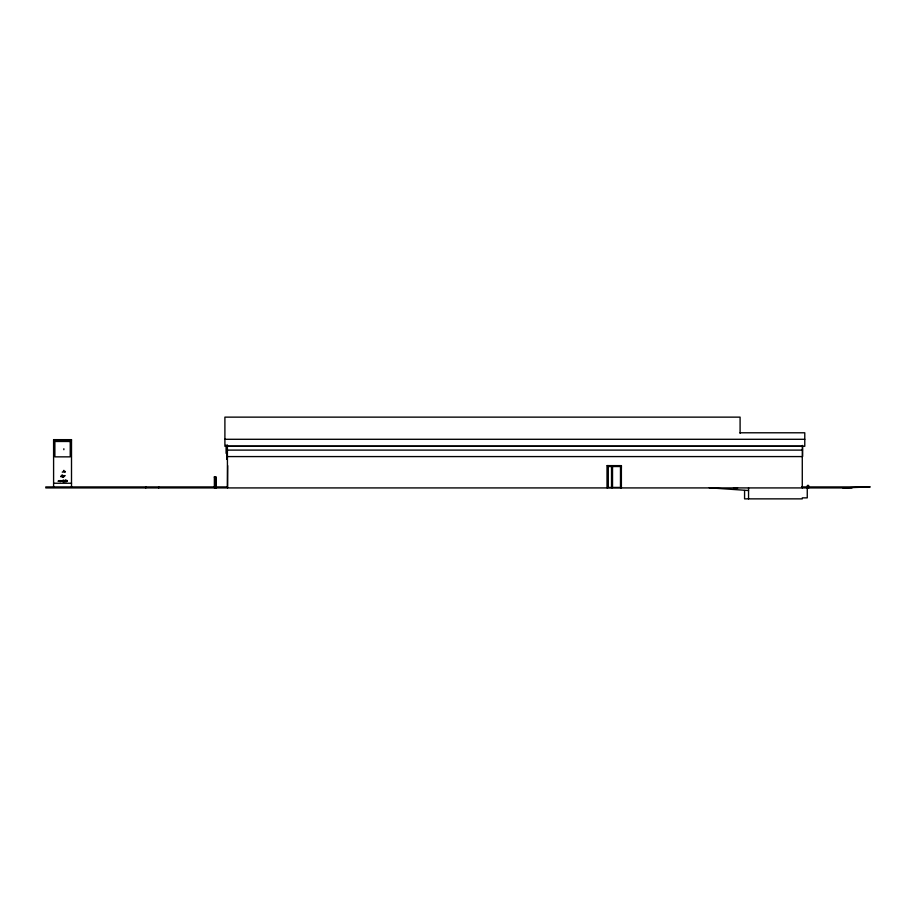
<?xml version="1.0" encoding="UTF-8"?>
<svg xmlns="http://www.w3.org/2000/svg" width="916" height="916" viewBox="0 0 916 916"><rect width="100%" height="100%" fill="white"/><g stroke="black" fill="none" stroke-linecap="round" stroke-linejoin="round"><path stroke-width="1.37" d="M612.025 487.919L612.025 466.026M802.485 456.58L802.485 445.508L802.485 456.58L226.882 456.58L227.386 446M63.032 476.789L63.238 476.114L63.112 476.789M63.834 470.423L63.857 470.332M64.189 476.526L63.914 476.789M63.353 476.538L62.964 476.297M62.231 472.118L63.273 472.118M63.296 471.259L64.292 471.5M64.509 472.015L65.105 472.267M64.807 471.454L65.425 471.5M61.429 475.175L61.704 475.862M60.754 480.602L60.204 481.713L59.231 480.602C56.975 482.056 58.395 480.831 60.09 480.602C61.521 480.889 63.009 481.988 60.777 480.602M63.742 471.339L64.521 471.5M63.341 476.377L63.353 476.789C61.59 477.66 63.135 475.072 62.803 476.789M620.979 487.919L621.38 465.626L607.148 465.626L607.148 487.919M842.88 487.919L870.2 486.923L801.58 486.923M740.094 432.787L804.775 432.787L804.775 446.275L224.901 446.275L224.901 417.135L740.094 417.135L740.094 433.337M224.901 439.291L804.775 439.291M53.597 439.966L71.505 439.966M226.882 446.218L802.485 446.207M226.882 450.111L802.485 450.111M227.386 453.317L226.092 453.317L226.092 445.016M227.683 465.626L227.489 487.919L227.386 444.936M607.148 465.626L620.979 466.026M62.586 475.37L62.425 475.862M62.07 476.789L61.945 476.114M214.264 476.973L215.958 476.973L215.958 487.919M66.479 480.602C68.242 479.812 66.376 482.881 66.845 480.602M53.597 483.247L71.505 483.247M807.259 485.434L808.748 485.434M226.916 486.923L45.8 486.923L45.8 487.919L852.029 487.919M710.816 487.919L748.555 490.518M733.51 487.77L737.609 487.919M709.282 487.781L712.098 487.919M808.748 486.923L808.748 487.919M807.259 486.923L807.259 497.869L802.279 497.869L802.279 498.865L744.571 498.865L744.571 490.518M802.279 456.58L802.279 487.919M748.555 487.919L748.555 498.865M621.38 465.626L621.38 487.919M607.548 466.026L607.548 487.919M226.79 452.71L226.79 459.351M215.855 476.973L215.855 487.919M214.367 476.973L214.367 487.919M158.731 486.923L158.731 487.919M145.793 486.923L145.793 487.919M71.505 486.923L71.505 439.657L53.597 439.657L53.597 486.923M63.845 448.748L63.845 449.71M611.533 466.53L611.533 487.426L608.052 487.426L608.052 466.53L611.533 466.53M612.529 466.53L612.529 487.426L620.487 487.426L620.487 466.53L612.529 466.53M62.666 475.278L62.654 475.862L62.666 475.278M64.12 481.06L64.635 481.484L64.143 480.969M66.296 480.396L66.479 481.713L66.318 480.327M60.903 476.515C61.051 477.671 61.933 475.175 60.925 476.412M64.315 475.564L65.139 475.713L64.234 475.679M63.937 481.003C64.853 483.27 65.46 478.988 63.937 481.003M612.094 475.954L612.312 478.06L612.128 475.931M70.234 441.478L54.868 441.478L54.868 456.855L70.234 456.855L70.234 441.478M63.227 480.19L63.044 481.713L63.227 480.19M65.368 480.19L65.173 481.713L65.368 480.19M63.708 480.602L63.525 481.713L63.708 480.602"/></g></svg>
